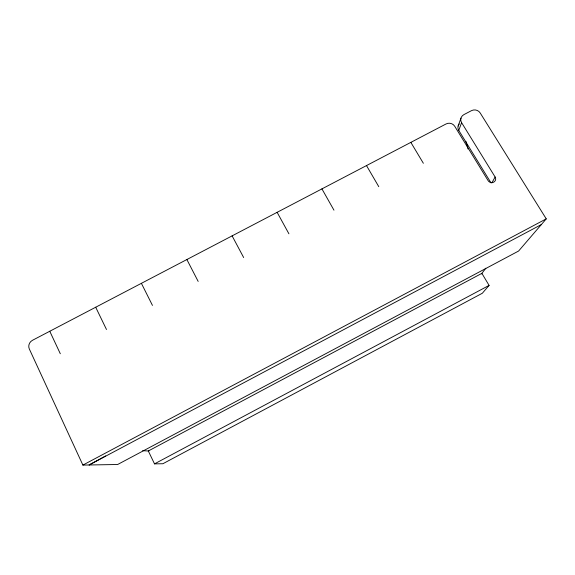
<?xml version="1.0" encoding="UTF-8"?>
<svg xmlns="http://www.w3.org/2000/svg" width="575" height="575" viewBox="0 0 575 575"><rect width="100%" height="100%" fill="white"/><g stroke="black" fill="none" stroke-linecap="round" stroke-linejoin="round"><path stroke-width="0.86" d="M458.146 126.018L460.956 118.155M491 182.864L458.764 130.41L461.596 122.64A6.368 5.901 5.7 0 1 463.917 114.612L471.471 110.659A6.368 5.887 6.1 0 1 480.168 112.923L546.25 218.859L518.607 251.031L117.645 464.499L82.893 465.089L29.303 348.939A6.577 6.131 -48.2 0 1 32.48 340.299L446.035 123.97A6.361 5.923 4.7 0 1 454.71 126.248L488.139 180.687A4.061 3.795 11.1 0 0 493.681 182.182A4.061 3.795 11.1 0 0 495.118 177.007L461.596 122.64M491.869 182.893L495.118 177.007M481.462 273.901L485.81 268.223M489.081 285.401L482.339 293.243L162.883 463.738L154.51 463.874L148.314 450.987L481.886 273.348L489.081 285.401L154.51 463.874M105.635 455.932L89.096 464.981L541.334 224.581M82.893 465.089L546.25 218.859M142.65 450.699L148.903 451.016M410.845 142.377L423.358 163.278M366.498 165.571L378.774 186.667M321.921 188.888L333.96 210.177M277.128 212.326L288.923 233.809M232.113 235.872L243.663 257.55M186.868 259.541L198.174 281.419M141.393 283.324L152.454 305.404M95.694 307.23L106.497 329.511M49.766 331.257L60.31 353.747M465.851 141.285L468.05 149.011M458.764 130.41A6.217 5.772 5.9 0 1 459.217 124.013"/></g></svg>
